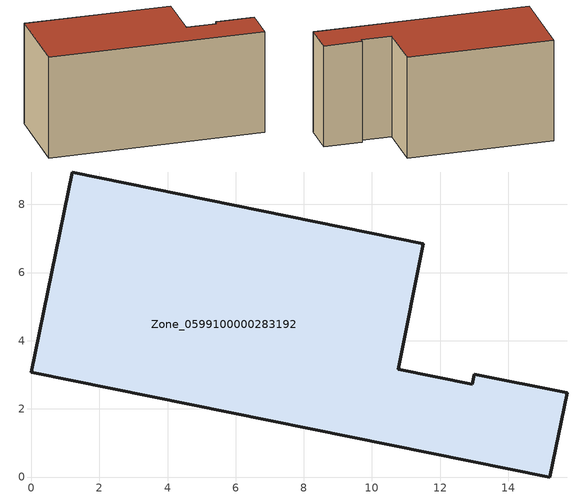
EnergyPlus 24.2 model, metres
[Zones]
Zone_0599100000283192
 floor ground (C_G): 1.2,8.95 11.51,6.84 10.77,3.16 12.94,2.72 13,3.02 15.73,2.47 15.22,0 0,3.07 z0
 wall outside (C_F): 11.51,6.84 1.2,8.95 0,3.07 15.22,0 15.73,2.47 13,3.02 12.94,2.72 10.77,3.16 11.51,6.84 z0:7.61
 roof outside (C_R): 12.94,2.72 10.77,3.16 11.51,6.84 1.2,8.95 0,3.07 15.22,0 15.73,2.47 13,3.02 z7.61
[BUILDING]
Pand.0599100000283192: North Axis=0; Terrain=City; Loads Convergence Tolerance Value=0.04; Temperature Convergence Tolerance Value=0.4; Solar Distribution=FullExterior; Maximum Number of Warmup Days=25; Minimum Number of Warmup Days=1
[Site:Location]
Rotterdam.The.Hague.AP_ZH_NLD Design_Conditions: Latitude=51.96; Longitude=4.45; Time Zone=1; Elevation=-4.5
[SITE:GROUNDTEMPERATURE:BUILDINGSURFACE]
18, 18, 18, 18, 18, 18, 18, 18, 18, 18, 18, 18
[MATERIAL] Thermal Absorptance=0.9; Solar Absorptance=0.7; Visible Absorptance=0.7
Name | Roughness | Thickness | Conductivity | Density | Specific Heat
G.TI.1975-1991 | MediumSmooth | 0.15 | 0.288461 | 540 | 1210
F.TI.1975-1991 | Rough | 0.3 | 0.230769 | 1920 | 840
R.TI.1975-1991 | MediumRough | 0.2 | 0.153846 | 1500 | 1000
[CONSTRUCTION]
C_G: G.TI.1975-1991
C_F: F.TI.1975-1991
C_R: R.TI.1975-1991
[ZONE]
Zone_0599100000283192: Type=1; Multiplier=1; Ceiling Height=Autocalculate; Volume=Autocalculate; Floor Area=autocalculate; Part of Total Floor Area=Yes
[ZONEINFILTRATION:DESIGNFLOWRATE]
Infil_Zone_0599100000283192: Zone or ZoneList or Space or SpaceList=Zone_0599100000283192; Schedule=AlwaysOn; Design Flow Rate Calculation Method=Flow/Area; Flow Rate per Floor Area=0.003; Constant Term Coefficient=1; Temperature Term Coefficient=0; Velocity Term Coefficient=0; Velocity Squared Term Coefficient=0
[HVACTEMPLATE:ZONE:IDEALLOADSAIRSYSTEM]
Zone_0599100000283192: Maximum Heating Supply Air Temperature=50; Minimum Cooling Supply Air Temperature=13; Maximum Heating Supply Air Humidity Ratio=0.0156; Minimum Cooling Supply Air Humidity Ratio=0.0077; Heating Limit=NoLimit; Cooling Limit=NoLimit; Dehumidification Control Type=ConstantSensibleHeatRatio; Cooling Sensible Heat Ratio=0.7; Dehumidification Setpoint=60; Humidification Control Type=None; Humidification Setpoint=30; Outdoor Air Method=None; Outdoor Air Flow Rate per Person=0.00944; Outdoor Air Flow Rate per Zone Floor Area=0; Outdoor Air Flow Rate per Zone=0; Demand Controlled Ventilation Type=None; Outdoor Air Economizer Type=NoEconomizer; Heat Recovery Type=None; Sensible Heat Recovery Effectiveness=0.7; Latent Heat Recovery Effectiveness=0.65
[ZONECONTROL:THERMOSTAT]
ThermostatControl_Zone_0599100000283192: Zone or ZoneList=Zone_0599100000283192; Control Type Schedule=DualSetpointControlType; Control 1=Thermostat_Zone_0599100000283192; Temperature Difference Between Cutout And Setpoint=0
[THERMOSTATSETPOINT:DUALSETPOINT]
Thermostat_Zone_0599100000283192: Heating Setpoint Temperature Schedule=HeatingSetpoint_Zone_0599100000283192; Cooling Setpoint Temperature Schedule=CoolingSetpoint_Zone_0599100000283192
[SCHEDULE:COMPACT]
HeatingSetpoint_Zone_0599100000283192: Through: 12/31, For: AllDays, Until: 24:00, 21
CoolingSetpoint_Zone_0599100000283192: Through: 12/31, For: AllDays, Until: 24:00, 24
DualSetpointControlType: Through: 12/31, For: AllDays, Until: 24:00, 4
AlwaysOn: Through: 12/31, For: AllDays, Until: 24:00, 1
